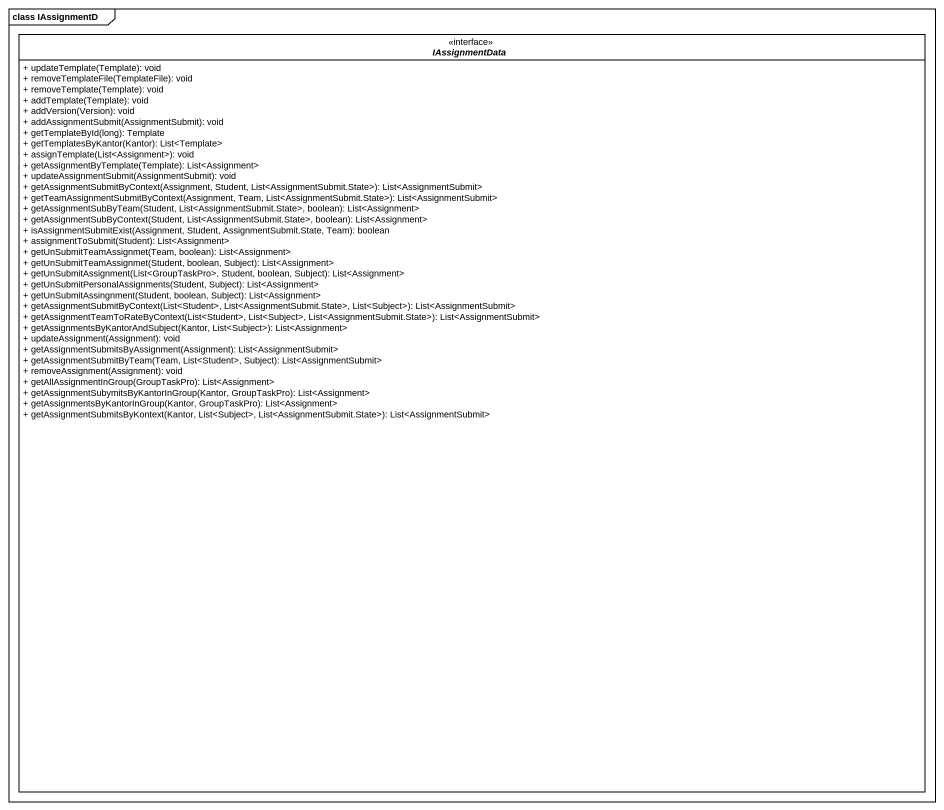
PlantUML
@startuml
mainframe class IAssignmentD
hide circle
hide empty members
skinparam classAttributeIconSize 0
interface IAssignmentData <<interface>> {
  + updateTemplate(Template): void
  + removeTemplateFile(TemplateFile): void
  + removeTemplate(Template): void
  + addTemplate(Template): void
  + addVersion(Version): void
  + addAssignmentSubmit(AssignmentSubmit): void
  + getTemplateById(long): Template
  + getTemplatesByKantor(Kantor): List<Template>
  + assignTemplate(List<Assignment>): void
  + getAssignmentByTemplate(Template): List<Assignment>
  + updateAssignmentSubmit(AssignmentSubmit): void
  + getAssignmentSubmitByContext(Assignment, Student, List<AssignmentSubmit.State>): List<AssignmentSubmit>
  + getTeamAssignmentSubmitByContext(Assignment, Team, List<AssignmentSubmit.State>): List<AssignmentSubmit>
  + getAssignmentSubByTeam(Student, List<AssignmentSubmit.State>, boolean): List<Assignment>
  + getAssignmentSubByContext(Student, List<AssignmentSubmit.State>, boolean): List<Assignment>
  + isAssignmentSubmitExist(Assignment, Student, AssignmentSubmit.State, Team): boolean
  + assignmentToSubmit(Student): List<Assignment>
  + getUnSubmitTeamAssignmet(Team, boolean): List<Assignment>
  + getUnSubmitTeamAssignmet(Student, boolean, Subject): List<Assignment>
  + getUnSubmitAssignment(List<GroupTaskPro>, Student, boolean, Subject): List<Assignment>
  + getUnSubmitPersonalAssignments(Student, Subject): List<Assignment>
  + getUnSubmitAssingnment(Student, boolean, Subject): List<Assignment>
  + getAssignmentSubmitByContext(List<Student>, List<AssignmentSubmit.State>, List<Subject>): List<AssignmentSubmit>
  + getAssignmentTeamToRateByContext(List<Student>, List<Subject>, List<AssignmentSubmit.State>): List<AssignmentSubmit>
  + getAssignmentsByKantorAndSubject(Kantor, List<Subject>): List<Assignment>
  + updateAssignment(Assignment): void
  + getAssignmentSubmitsByAssignment(Assignment): List<AssignmentSubmit>
  + getAssignmentSubmitByTeam(Team, List<Student>, Subject): List<AssignmentSubmit>
  + removeAssignment(Assignment): void
  + getAllAssignmentInGroup(GroupTaskPro): List<Assignment>
  + getAssignmentSubymitsByKantorInGroup(Kantor, GroupTaskPro): List<Assignment>
  + getAssignmentsByKantorInGroup(Kantor, GroupTaskPro): List<Assignment>
  + getAssignmentSubmitsByKontext(Kantor, List<Subject>, List<AssignmentSubmit.State>): List<AssignmentSubmit>
}
@enduml
